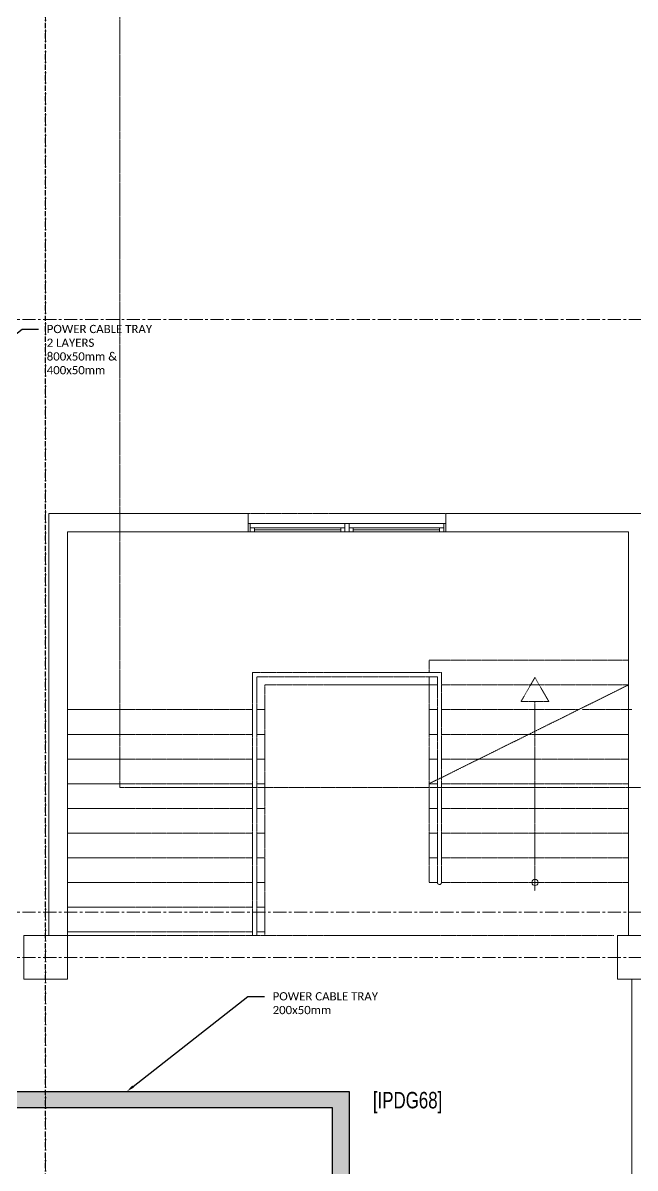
# Model space of a CAD drawing. Header units: millimetres. Extents: x 26027 to 581921, y 7230 to 233891.
# Drawn here: x 480524 to 487960, y 168585 to 182500 of the extents above; entities that cross this region are included whole.
import ezdxf
from ezdxf import colors
from ezdxf.entities.mleader import LeaderData, LeaderLine
from ezdxf.math import Vec2, Vec3

# ---------------------------------------------------------------- set-up
doc = ezdxf.new("R2010")
doc.units = ezdxf.units.MM
doc.header["$LTSCALE"] = 5
for name, pattern in [('CENTER', [50.8, 31.75, -6.35, 6.35, -6.35]), ('DASHDOT', [25.4, 12.7, -6.35, 0, -6.35]), ('HIDDEN2', [0.1875, 0.125, -0.0625])]:
    doc.linetypes.add(name, pattern=pattern)
for name, color, linetype, lineweight in [('72_EGR_BASE_TEXT', 252, 'Continuous', 5), ('Aluminum', 252, 'Continuous', 5), ('E-ELEC-EQPM-2', 85, 'Continuous', 30), ('Proj', 252, 'HIDDEN2', 5), ('Structure', 252, 'Continuous', 5), ('Walls', 252, 'Continuous', 5)]:
    doc.layers.add(name, color=color, linetype=linetype, lineweight=lineweight)
doc.layers.add('axes', color=252, linetype='Continuous')
for name, color, linetype, lineweight, true_color in [('E-POWR', 7, 'Continuous', 30, 0x4e7e3e), ('E-PW', 7, 'Continuous', 30, 0x4e7e3e), ('EXF', 7, 'Continuous', 30, 0x4e7e3e)]:
    doc.layers.add(name, color=color, linetype=linetype, lineweight=lineweight, true_color=true_color)
doc.styles.get("Standard").update_dxf_attribs({"font": 'calibri.ttf'})
doc.styles.add('X3G_ENTITY_2587EA', font='swisscl.ttf', dxfattribs={"height": 200})
pattern_1 = [(0, (368880, 104830), (63.5, 63.5), [31.75, -95.25]), (90, (368895.875, 104814.125), (-63.5, 63.5), [31.75, -95.25])]

msp = doc.modelspace()

# ---------------------------------------------------------------- hatches: boundary and pattern name
at = {"layer": 'E-ELEC-EQPM-2'}
h = msp.add_hatch(dxfattribs=at)
h.set_pattern_fill('CROSS', color=85, scale=10)
h.set_pattern_definition(pattern_1)
edge = h.paths.add_edge_path()
edge.add_line((457685.6, 145694.3), (457685.6, 152806.1))
edge.add_line((457685.6, 152806.1), (462487.4, 152806.1))
edge.add_line((462487.4, 152806.1), (462487.4, 145900.9))
edge.add_line((462487.4, 145900.9), (462587.4, 145901.1))
edge.add_line((462587.4, 145901.1), (462587.4, 152806.1))
edge.add_line((462587.4, 152806.1), (464555.9, 152806.1))
edge.add_line((464555.9, 152806.1), (469284.4, 152806.1))
edge.add_line((469284.4, 152806.1), (471903.7, 152806.1))
edge.add_line((471903.7, 152806.1), (471903.7, 142653.2))
edge.add_line((471903.7, 142653.2), (478231.4, 142645.9))
edge.add_line((478231.4, 142645.9), (478231.4, 142845.2))
edge.add_line((478231.4, 142845.2), (472503.7, 142845.2))
edge.add_line((472503.7, 142845.2), (472503.7, 157840))
edge.add_line((472503.7, 157840), (472504, 159009.2))
edge.add_line((472504, 159009.2), (479768.6, 159009.2))
edge.add_line((479768.6, 159009.2), (479768.6, 159109.2))
edge.add_line((479768.6, 159109.2), (472503.7, 159109.2))
edge.add_line((472503.7, 159109.2), (472503.7, 169315.6))
edge.add_line((472503.7, 169315.6), (478921.1, 169315.6))
edge.add_line((478921.1, 169315.6), (484286.4, 169315.6))
edge.add_line((484286.4, 169315.6), (484286.4, 166351.2))
edge.add_line((484286.4, 166351.2), (484486.4, 166351.2))
edge.add_line((484486.4, 166351.2), (484486.4, 169515.6))
edge.add_line((484486.4, 169515.6), (479083.8, 169515.6))
edge.add_line((479083.8, 169515.6), (479083.8, 190946.9))
edge.add_line((479083.8, 190946.9), (479083.8, 191341.6))
edge.add_line((479083.8, 191341.6), (478883.8, 191341.6))
edge.add_line((478883.8, 191341.6), (478883.8, 195124.3))
edge.add_line((478883.8, 195124.3), (477262.4, 195124.3))
edge.add_line((477262.4, 195124.3), (477262.4, 205421.2))
edge.add_line((477262.4, 205421.2), (474368, 205421.2))
edge.add_line((474368, 205421.2), (469356.9, 205421.2))
edge.add_line((469356.9, 205421.2), (469256.9, 205421.2))
edge.add_line((469256.9, 205421.2), (469256.9, 204391.3))
edge.add_line((469256.9, 204391.3), (469856.9, 204391.3))
edge.add_line((469856.9, 204391.3), (469856.9, 204821.2))
edge.add_line((469856.9, 204821.2), (471179.3, 204821.2))
edge.add_line((471179.3, 204821.2), (471179.3, 204391.3))
edge.add_line((471179.3, 204391.3), (471779.3, 204391.3))
edge.add_line((471779.3, 204391.3), (471779.3, 204821.2))
edge.add_line((471779.3, 204821.2), (476662.4, 204821.2))
edge.add_line((476662.4, 204821.2), (476662.4, 194457.6))
edge.add_line((476662.4, 194457.6), (478283.8, 194457.6))
edge.add_line((478283.8, 194457.6), (478283.8, 169915.6))
edge.add_line((478283.8, 169915.6), (471903.7, 169915.6))
edge.add_line((471903.7, 169915.6), (471903.7, 159212))
edge.add_line((471903.7, 159212), (470513.7, 159212))
edge.add_line((470513.7, 159212), (470513.7, 159112))
edge.add_line((470513.7, 159112), (471903.7, 159112))
edge.add_line((471903.7, 159112), (471903.7, 153006.1))
edge.add_line((471903.7, 153006.1), (462587.4, 153006.1))
edge.add_line((462587.4, 153006.1), (462487.4, 152906.1))
edge.add_line((462487.4, 152906.1), (457585.6, 152906.1))
edge.add_line((457585.6, 152906.1), (457585.6, 145694.3))
at = {"layer": 'E-PW'}
h = msp.add_hatch(dxfattribs=at)
h.set_pattern_fill('CROSS', color=85, scale=10)
h.set_pattern_definition(pattern_1)
h.paths.add_polyline_path([(457585.6, 145694.3), (457585.6, 152906.1), (462487.4, 152906.1), (462587.4, 153006.1), (471903.7, 153006.1), (471903.7, 159112), (470513.7, 159112), (470513.7, 159212), (471903.7, 159212), (471903.7, 169915.6), (478283.8, 169915.6), (478283.8, 194457.6), (476662.4, 194457.6), (476662.4, 204821.2), (471779.3, 204821.2), (471779.3, 204391.3), (471179.3, 204391.3), (471179.3, 204821.2), (469856.9, 204821.2), (469856.9, 204391.3), (469256.9, 204391.3), (469256.9, 205421.2), (469356.9, 205421.2), (474368, 205421.2), (477262.4, 205421.2), (477262.4, 195124.3), (478883.8, 195124.3), (478883.8, 191341.6), (479083.8, 191341.6), (479083.8, 190946.9), (479083.8, 169515.6), (484486.4, 169515.6), (484486.4, 166351.2), (484286.4, 166351.2), (484286.4, 169315.6), (478921.1, 169315.6), (472503.7, 169315.6), (472503.7, 159109.2), (479768.6, 159109.2), (479768.6, 159009.2), (472504, 159009.2), (472503.7, 157840), (472503.7, 142845.2), (478231.4, 142845.2), (478231.4, 142645.9), (471903.7, 142653.2), (471903.7, 152806.1), (469284.4, 152806.1), (464555.9, 152806.1), (462587.4, 152806.1), (462587.4, 145901.1), (462487.4, 145900.9), (462487.4, 152806.1), (457685.6, 152806.1), (457685.6, 145694.3)])
at = {"layer": 'EXF'}
h = msp.add_hatch(dxfattribs=at)
h.set_pattern_fill('CROSS', color=256, scale=10)
edge = h.paths.add_edge_path()
edge.add_line((464555.9, 152806.1), (469284.4, 152806.1))
edge.add_line((469284.4, 152806.1), (471903.7, 152806.1))
edge.add_line((471903.7, 152806.1), (471903.7, 142653.2))
edge.add_line((471903.7, 142653.2), (478231.4, 142645.9))
edge.add_line((478231.4, 142645.9), (478231.4, 142845.2))
edge.add_line((478231.4, 142845.2), (472503.7, 142845.2))
edge.add_line((472503.7, 142845.2), (472503.7, 157840))
edge.add_line((472503.7, 157840), (472504, 159009.2))
edge.add_line((472504, 159009.2), (479768.6, 159009.2))
edge.add_line((479768.6, 159009.2), (479768.6, 159109.2))
edge.add_line((479768.6, 159109.2), (472503.7, 159109.2))
edge.add_line((472503.7, 159109.2), (472503.7, 169315.6))
edge.add_line((472503.7, 169315.6), (478921.1, 169315.6))
edge.add_line((478921.1, 169315.6), (484286.4, 169315.6))
edge.add_line((484286.4, 169315.6), (484286.4, 166351.2))
edge.add_line((484286.4, 166351.2), (484486.4, 166351.2))
edge.add_line((484486.4, 166351.2), (484486.4, 169515.6))
edge.add_line((484486.4, 169515.6), (479083.8, 169515.6))
edge.add_line((479083.8, 169515.6), (479083.8, 190946.9))
edge.add_line((479083.8, 190946.9), (479083.8, 191341.6))
edge.add_line((479083.8, 191341.6), (478883.8, 191341.6))
edge.add_line((478883.8, 191341.6), (478883.8, 195124.3))
edge.add_line((478883.8, 195124.3), (477262.4, 195124.3))
edge.add_line((477262.4, 195124.3), (477262.4, 205421.2))
edge.add_line((477262.4, 205421.2), (474368, 205421.2))
edge.add_line((474368, 205421.2), (469356.9, 205421.2))
edge.add_line((469356.9, 205421.2), (469256.9, 205421.2))
edge.add_line((469256.9, 205421.2), (469256.9, 204391.3))
edge.add_line((469256.9, 204391.3), (469856.9, 204391.3))
edge.add_line((469856.9, 204391.3), (469856.9, 204821.2))
edge.add_line((469856.9, 204821.2), (471179.3, 204821.2))
edge.add_line((471179.3, 204821.2), (471179.3, 204391.3))
edge.add_line((471179.3, 204391.3), (471779.3, 204391.3))
edge.add_line((471779.3, 204391.3), (471779.3, 204821.2))
edge.add_line((471779.3, 204821.2), (476662.4, 204821.2))
edge.add_line((476662.4, 204821.2), (476662.4, 194457.6))
edge.add_line((476662.4, 194457.6), (478283.8, 194457.6))
edge.add_line((478283.8, 194457.6), (478283.8, 169915.6))
edge.add_line((478283.8, 169915.6), (471903.7, 169915.6))
edge.add_line((471903.7, 169915.6), (471903.7, 159212))
edge.add_line((471903.7, 159212), (470513.7, 159212))
edge.add_line((470513.7, 159212), (470513.7, 159112))
edge.add_line((470513.7, 159112), (471903.7, 159112))
edge.add_line((471903.7, 159112), (471903.7, 153006.1))
edge.add_line((471903.7, 153006.1), (462587.4, 153006.1))

# ---------------------------------------------------------------- linework, layer by layer
at = {"layer": 'Aluminum'}
for p, q in [((483261.1, 176415.3, 0), (485661.1, 176415.3, 0)), ((483261.1, 176315.3, 0), (485661.1, 176315.3, 0)), ((483286.1, 176415.3, 4.7), (483286.1, 176315.3, 4.7)), ((483286.1, 176365.3, 4.7), (484436.1, 176365.3, 4.7)), ((483336.1, 176365.3, 4.7), (483336.1, 176315.3, 4.7)), ((484386.1, 176340.3, 4.7), (483336.1, 176340.3, 4.7)), ((484386.1, 176365.3, 4.7), (484386.1, 176315.3, 4.7)), ((484436.1, 176415.3, 4.7), (484436.1, 176315.3, 4.7)), ((484486.1, 176415.3, 4.7), (484486.1, 176315.3, 4.7)), ((484486.1, 176365.3, 4.7), (485636.1, 176365.3, 4.7)), ((484536.1, 176365.3, 4.7), (484536.1, 176315.3, 4.7)), ((485586.1, 176340.3, 4.7), (484536.1, 176340.3, 4.7)), ((485586.1, 176365.3, 4.7), (485586.1, 176315.3, 4.7)), ((485636.1, 176415.3, 4.7), (485636.1, 176315.3, 4.7))]:
    msp.add_line(p, q, dxfattribs=at)
at = {"layer": 'axes', "linetype": 'CENTER', "lineweight": 0}
for p, q in [((480798.8, 120285.6, 0), (480798.8, 230811.1, 0)), ((544175.8, 178895.3, 2.4), (461277.7, 178895.3, 2.4)), ((544175.8, 171695.3, 2.4), (461277.7, 171695.3, 2.4)), ((544175.8, 171145.3, 2.4), (461285.2, 171145.3, 2.4))]:
    msp.add_line(p, q, dxfattribs=at)
at = {"layer": 'axes', "linetype": 'DASHDOT'}
msp.add_line((480798.8, 120285.6, 0), (480798.8, 230811.1, 0), dxfattribs=at)
at = {"layer": 'E-ELEC-EQPM-2', "color": 85, "elevation": 2.4}
msp.add_lwpolyline([(479083.8, 190946.9), (479083.8, 169515.6), (484486.4, 169515.6), (484486.4, 166351.2), (484286.4, 166351.2), (484286.4, 169315.6), (478921.1, 169315.6), (472503.7, 169315.6), (472503.7, 159109.2), (479768.6, 159109.2), (479768.6, 159009.2), (472504, 159009.2), (472503.7, 157840), (472503.7, 142845.2)], dxfattribs=at)
at = {"layer": 'Proj'}
for p, q in [((483261.1, 176540.3, 0), (485661.1, 176540.3, 0)), ((485458.4, 174605.3, 2.4), (485458.4, 174755.3, 2.4)), ((485458.4, 174755.3, 2.4), (487878.8, 174755.3, 2.4)), ((483313.8, 171410.3, 2.4), (483313.8, 174605.3, 2.4)), ((483313.8, 174605.3, 2.4), (485608.4, 174605.3, 2.4)), ((483363.8, 171410.3, 2.4), (483363.8, 174555.3, 2.4)), ((483363.8, 174555.3, 2.4), (485558.4, 174555.3, 2.4)), ((485458.4, 173255.3, 2.4), (485458.4, 174555.3, 2.4)), ((485558.4, 173304.8, 2.4), (485558.4, 174555.3, 2.4)), ((485608.4, 173329.6, 2.4), (485608.4, 174605.3, 2.4)), ((483463.8, 174455.3, 2.4), (485558.4, 174455.3, 2.4)), ((483463.8, 174455.3, 2.4), (483463.8, 171410.3, 2.4)), ((485458.4, 173255.3, 2.4), (487878.8, 174455.3, 2.4)), ((485608.4, 174455.3, 2.4), (487878.8, 174455.3, 2.4)), ((481063.8, 174155.3, 4.7), (483313.8, 174155.3, 2.4)), ((483363.8, 174155.3, 2.4), (483463.8, 174155.3, 2.4)), ((485458.4, 174155.3, 2.4), (485558.4, 174155.3, 2.4)), ((485608.4, 174155.3, 2.4), (487273.7, 174155.3, 2.4)), ((487316.6, 174155.3, 0), (487921.7, 174155.3, 0)), ((481063.8, 173855.3, 4.7), (483313.8, 173855.3, 2.4)), ((483363.8, 173855.3, 2.4), (483463.8, 173855.3, 2.4)), ((485458.4, 173855.3, 2.4), (485558.4, 173855.3, 2.4)), ((485608.4, 173855.3, 2.4), (486668.6, 173855.3, 2.4)), ((486668.6, 173855.3, 2.4), (487878.8, 173855.3, 2.4)), ((481063.8, 173555.3, 4.7), (483313.8, 173555.3, 2.4)), ((483363.8, 173555.3, 2.4), (483463.8, 173555.3, 2.4)), ((485458.4, 173555.3, 2.4), (485558.4, 173555.3, 2.4)), ((485608.4, 173555.3, 2.4), (486063.5, 173555.3, 2.4)), ((486063.5, 173555.3, 2.4), (487878.8, 173555.3, 2.4)), ((481063.8, 173255.3, 4.7), (483313.8, 173255.3, 2.4)), ((483363.8, 173255.3, 2.4), (483463.8, 173255.3, 2.4)), ((485458.4, 172055.3, 2.4), (485458.4, 173255.3, 2.4)), ((485458.4, 173255.3, 2.4), (485558.4, 173255.3, 2.4)), ((485558.4, 172055.3, 2.4), (485558.4, 173304.8, 2.4)), ((485608.4, 172055.3, 2.4), (485608.4, 173329.6, 2.4)), ((485608.4, 173255.3, 2.4), (487878.8, 173255.3, 2.4)), ((481063.8, 172955.3, 4.7), (483313.8, 172955.3, 2.4)), ((483363.8, 172955.3, 2.4), (483463.8, 172955.3, 2.4)), ((485458.4, 172955.3, 2.4), (485558.4, 172955.3, 2.4)), ((485608.4, 172955.3, 2.4), (487878.8, 172955.3, 2.4)), ((481063.8, 172655.3, 2.4), (483313.8, 172655.3, 2.4)), ((483363.8, 172655.3, 2.4), (483463.8, 172655.3, 2.4)), ((485458.4, 172655.3, 2.4), (485558.4, 172655.3, 2.4)), ((485608.4, 172655.3, 2.4), (487878.8, 172655.3, 2.4)), ((481063.8, 172355.3, 2.4), (483313.8, 172355.3, 2.4)), ((483363.8, 172355.3, 2.4), (483463.8, 172355.3, 2.4)), ((485458.4, 172355.3, 2.4), (485558.4, 172355.3, 2.4)), ((485608.4, 172355.3, 2.4), (487878.8, 172355.3, 2.4)), ((481063.8, 172055.3, 2.4), (483313.8, 172055.3, 2.4)), ((483363.8, 172055.3, 2.4), (483463.8, 172055.3, 2.4)), ((485458.4, 172055.3, 2.4), (485558.4, 172055.3, 2.4)), ((485608.4, 172055.3, 2.4), (487878.8, 172055.3, 2.4)), ((481063.8, 171755.3, 2.4), (483313.8, 171755.3, 2.4)), ((483363.8, 171755.3, 2.4), (483463.8, 171755.3, 2.4)), ((481063.8, 171455.3, 2.4), (483313.8, 171455.3, 2.4)), ((483363.8, 171455.3, 2.4), (483463.8, 171455.3, 2.4)), ((481063.8, 171410.3, 2.4), (487703.8, 171410.3, 2.4))]:
    msp.add_line(p, q, dxfattribs=at)
at = {"layer": 'Proj', "elevation": 2.4}
for points in [[(522665.8, 184520.3), (522665.8, 173210.3), (481702.2, 173210.3), (481702.2, 184520.3)], [(486743.6, 174546.7), (486575.3, 174255.3), (486911.9, 174255.3)]]:
    msp.add_lwpolyline(points, close=True, dxfattribs=at)
msp.add_lwpolyline([(486743.6, 174255.3), (486743.6, 171955.3)], dxfattribs=at)
at = {"layer": 'Proj'}
msp.add_arc((485583.4, 172055.3, 2.4), 25, 180, 0, dxfattribs=at)
at = {"layer": 'Structure'}
for points, elevation in [([(480533.8, 170880.3), (481063.8, 170880.3), (481063.8, 171410.3), (480533.8, 171410.3)], 2.4), ([(487746.7, 170880.3), (488276.7, 170880.3), (488276.7, 171410.3), (487746.7, 171410.3)], 0)]:
    msp.add_lwpolyline(points, close=True, dxfattribs=dict(at, elevation=elevation))
at = {"layer": 'Walls'}
for p, q in [((480838.8, 176540.3, 0), (480838.8, 171410.3, 0)), ((483261.1, 176540.3, 0), (480838.8, 176540.3, 0)), ((483261.1, 176315.3, 0), (483261.1, 176540.3, 0)), ((488103.8, 176540.3, 0), (485661.1, 176540.3, 0)), ((485661.1, 176315.3, 0), (485661.1, 176540.3, 0)), ((481063.8, 176315.3, 0), (481063.8, 171410.3, 0)), ((483261.1, 176315.3, 0), (481063.8, 176315.3, 0)), ((487878.8, 176315.3, 0), (485661.1, 176315.3, 0)), ((487878.8, 171410.3, 2.4), (487878.8, 176315.3, 2.4)), ((487921.7, 167880.3, -2.4), (487921.7, 170880.3, -2.4))]:
    msp.add_line(p, q, dxfattribs=at)
msp.add_circle((486743.6, 172055.3, 2.4), 37.5, dxfattribs=at)

# ---------------------------------------------------------------- texts
at = {"layer": '72_EGR_BASE_TEXT', "insert": (485196.6, 169510.6), "char_height": 200, "attachment_point": 2, "style": 'X3G_ENTITY_2587EA'}
msp.add_mtext('[IPDG68]', dxfattribs=at)

# ---------------------------------------------------------------- leaders
at = {"layer": 'E-POWR'}
ml = msp.add_multileader_mtext('Standard', dxfattribs=at)
ml.set_content('POWER CABLE TRAY\\P2 LAYERS\\P800x50mm &\\P400x50mm', color=256)
ml.set_leader_properties()
ml.build(insert=Vec2(0, 0))
ml.multileader.update_dxf_attribs({"text_right_attachment_type": 6, "dogleg_length": 200, "arrow_head_size": 100})
ctx = ml.context
ctx.base_point, ctx.char_height, ctx.arrow_head_size, ctx.landing_gap_size, ctx.plane_origin = Vec3(480713.1, 178780), 100, 100, 100, Vec3(484505.2, 178665.4)
ctx.right_attachment = 6
notes = []
notes.append((ctx, [(0, (1, 1, 0), (480513.1, 178780), (1, 0), 200, [(0, [(479041, 177624.1)], 0, [])])]))
ctx.mtext.insert, ctx.mtext.width, ctx.mtext.flow_direction = Vec3(480813.1, 178830.7), 3370.454, 5
ml = msp.add_multileader_mtext('Standard', dxfattribs=at)
ml.set_content('POWER CABLE TRAY\\P200x50mm', color=256)
ml.set_leader_properties()
ml.build(insert=Vec2(0, 0))
ml.multileader.update_dxf_attribs({"text_right_attachment_type": 6, "dogleg_length": 200, "arrow_head_size": 100})
ctx = ml.context
ctx.base_point, ctx.char_height, ctx.arrow_head_size, ctx.landing_gap_size, ctx.plane_origin = Vec3(483457.3, 170671.4, 2.4), 100, 100, 100, Vec3(487249.4, 170556.9, 2.4)
ctx.right_attachment = 6
notes.append((ctx, [(0, (1, 1, 0), (483257.3, 170671.4, 2.4), (1, 0), 200, [(0, [(481785.1, 169515.6, 2.4)], 0, [])])]))
ctx.mtext.insert, ctx.mtext.width, ctx.mtext.flow_direction = Vec3(483557.3, 170722.2, 2.4), 3370.454, 5
for ctx, leaders in notes:
    for number, flags, end, landing, length, lines in leaders:
        leader = LeaderData()
        leader.index, (leader.has_last_leader_line, leader.has_dogleg_vector, leader.attachment_direction) = number, flags
        leader.last_leader_point, leader.dogleg_vector, leader.dogleg_length = Vec3(end), Vec3(landing), length
        for number, points, colour, breaks in lines:
            line = LeaderLine()
            line.index, line.vertices, line.color, line.breaks = number, Vec3.list(points), colors.encode_raw_color(colour), breaks
            leader.lines.append(line)
        ctx.leaders.append(leader)

doc.saveas('drawing.dxf')
